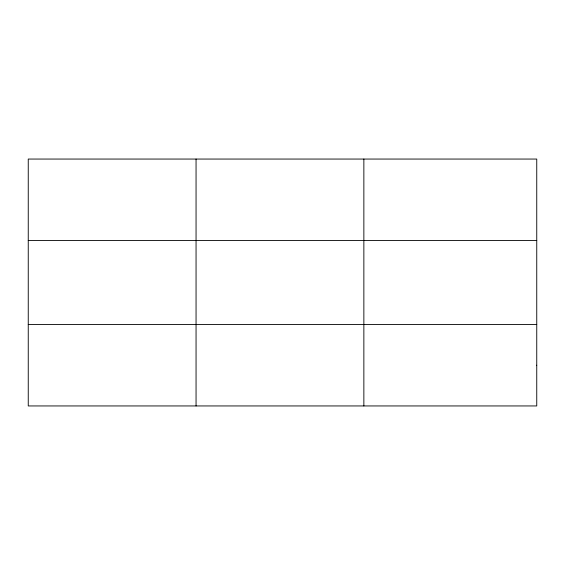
<?xml version="1.0" encoding="UTF-8"?>
<svg xmlns="http://www.w3.org/2000/svg" width="565" height="565" viewBox="0 0 565 565"><rect width="100%" height="100%" fill="white"/><g stroke="black" fill="none" stroke-linecap="round" stroke-linejoin="round"><path stroke-width="0.85" d="M196.055 159.055L196.055 405.945M363.86 159.055L363.86 405.945M28.25 240.528L536.75 240.528M28.25 324.472L536.75 324.472M536.75 365.209L536.75 405.945L28.25 405.945L28.25 159.055L536.75 159.055L536.75 365.209"/></g></svg>
